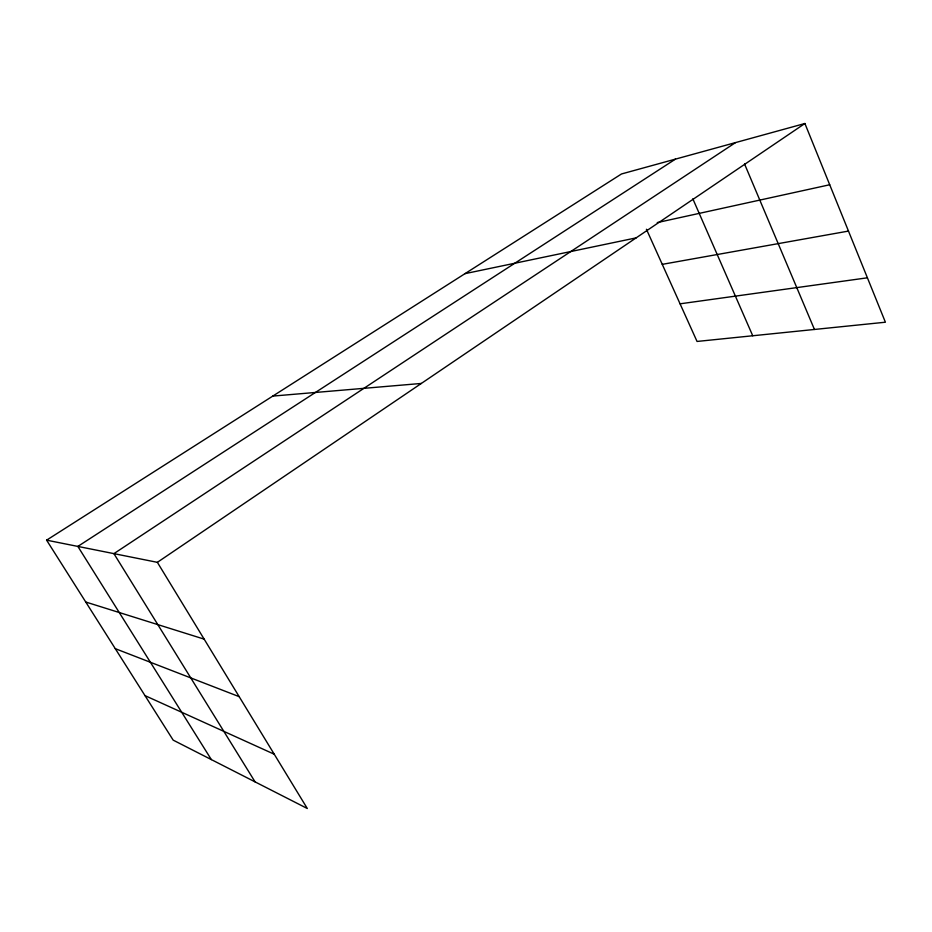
<?xml version="1.0" encoding="UTF-8"?>
<svg xmlns="http://www.w3.org/2000/svg" width="932" height="932" viewBox="0 0 932 932"><rect width="100%" height="100%" fill="white"/><g stroke="black" fill="none" stroke-linecap="round" stroke-linejoin="round"><path stroke-width="1.4" d="M157.368 562.334L307.304 808.498L173.177 740.136L46.6 540.164L157.368 562.334L804.899 123.502L885.4 322.216L697.043 341.45L646.424 229.249M735.523 142.596L113.914 553.643L255.077 781.878M675.467 159.116L77.857 546.42L211.354 759.603M46.6 540.164L621.493 173.969L804.899 123.502M657.258 222.585L829.713 184.757M465.021 273.647L636.137 237.881M662.268 264.35L848.481 231.078M680.069 303.82L867.412 277.806M272.796 396.088L421.346 383.448M85.756 602.025L204.143 639.131M115.288 648.672L239.186 696.658M145.008 695.622L274.241 754.221M692.837 198.819L752.741 335.765M744.552 163.985L814.452 329.462"/></g></svg>
